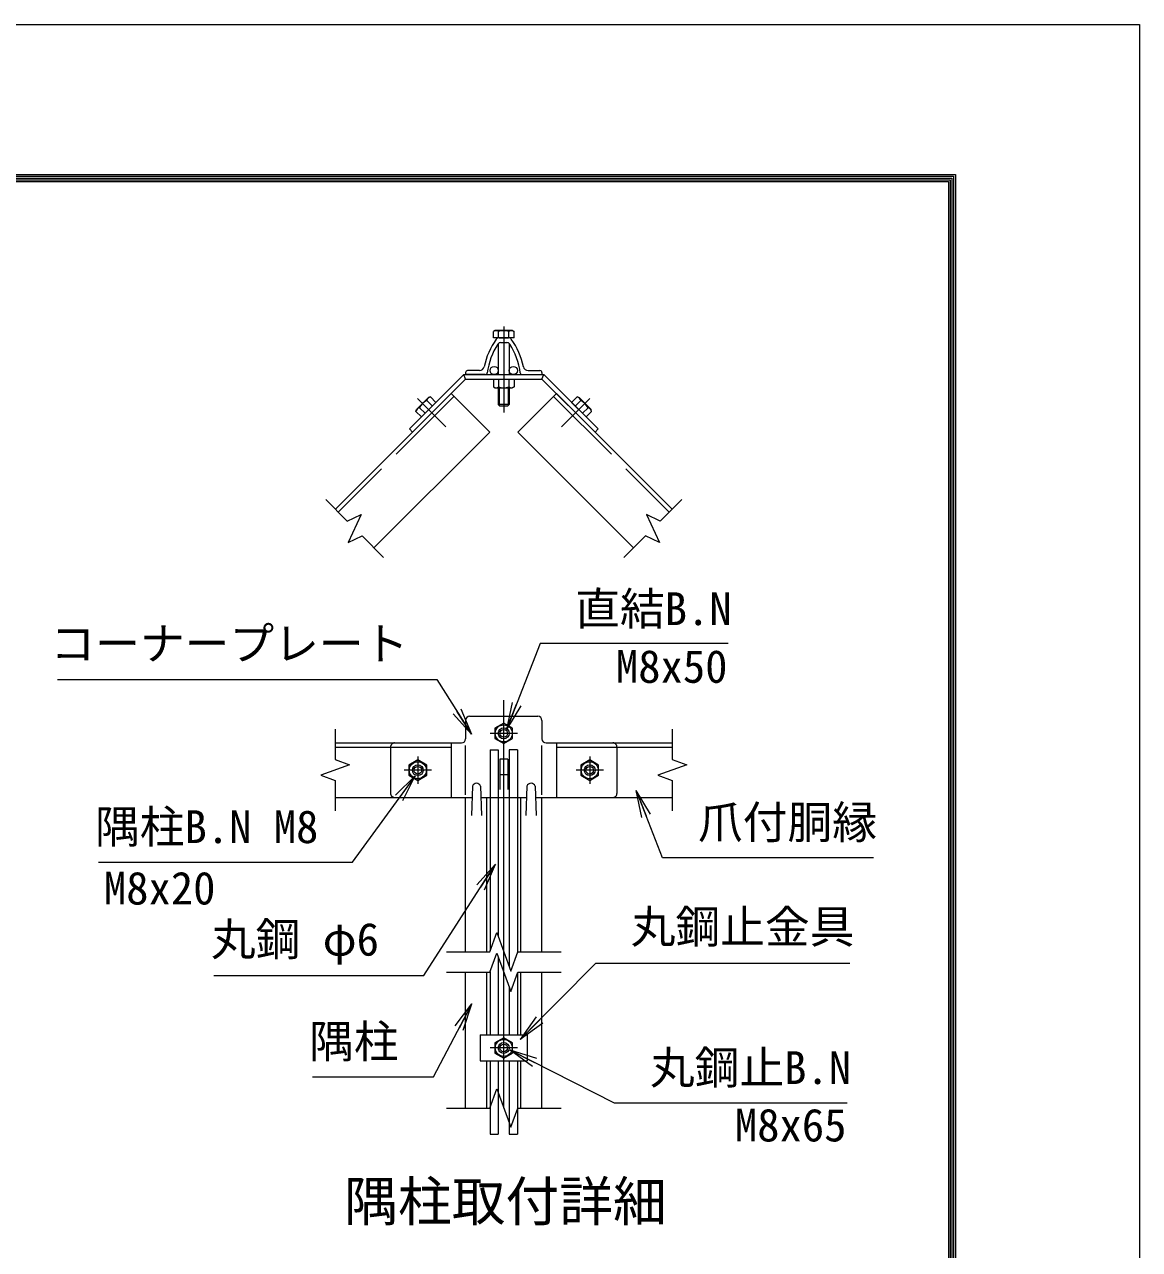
# Model space of a CAD drawing. Units: millimetres, scale not verified. Extents: x -4200 to 4200, y -2970 to 2970.
# Drawn here: x 2566 to 4200, y 1175 to 2970 of the extents above; entities that cross this region are included whole.
import ezdxf
from ezdxf.enums import TextEntityAlignment as Align

# ---------------------------------------------------------------- set-up
doc = ezdxf.new("R2010")
doc.units = ezdxf.units.MM
doc.header["$LTSCALE"] = 20
doc.linetypes.add('DASHED', pattern=[7.5, 6, -1.5])
doc.linetypes.add('USER1', pattern=[50.8, 31.75, -6.35, 6.35, -6.35])
for name, color, linetype, lineweight in [('0-1_D-STR1', 1, 'Continuous', 18), ('0-2_D-BMK', 2, 'USER1', 13), ('0-3_D-STR-DIM', 7, 'Continuous', 9), ('0-4_D-STR3', 3, 'Continuous', 13), ('0-8_0', 7, 'Continuous', 9), ('0-B_D-STR-TXT', 7, 'Continuous', 9), ('0-C_D-TTL', 7, 'Continuous', 9)]:
    doc.layers.add(name, color=color, linetype=linetype, lineweight=lineweight)
doc.layers.add('0-9_D-TTL-TXT', color=7, linetype='Continuous')
doc.styles.add('ＭＳ ゴシック', font='')
doc.styles.get('ＭＳ ゴシック').set_extended_font_data('MS Gothic')

# ---------------------------------------------------------------- blocks, each defined once
blk = doc.blocks.new('_Open')
at = {"layer": '0-8_0'}
blk.add_line((-20, 3.33), (0, 0), dxfattribs=at)
blk.add_lwpolyline([(-20, -3.33), (0, 0), (-20, 0)], dxfattribs=at)

msp = doc.modelspace()

# ---------------------------------------------------------------- linework, layer by layer
at = {"layer": '0-1_D-STR1'}
for p, q in [((3261.26, 2510.99), (3275.22, 2510.99)), ((3263.73, 2503.99), (3272.74, 2503.99)), ((3212.24, 2459.99), (3212.24, 2456.99)), ((3232.61, 2462.99), (3215.24, 2462.99)), ((3303.87, 2462.99), (3321.24, 2462.99)), ((3324.24, 2459.99), (3324.24, 2456.99)), ((3241.06, 2456.99), (3212.24, 2456.99)), ((3295.42, 2456.99), (3324.24, 2456.99)), ((3191.03, 2429.37), (3021.32, 2259.67)), ((3345.45, 2429.37), (3288.88, 2372.8)), ((3345.45, 2429.37), (3515.16, 2259.67)), ((3288.88, 2372.8), (3458.59, 2203.1)), ((3021.14, 1917.2), (3191.03, 1917.2)), ((3021.14, 1911.2), (3191.03, 1911.2)), ((3191.03, 1917.2), (3191.03, 1837.2)), ((3345.45, 1917.2), (3345.45, 1837.2)), ((3345.45, 1917.2), (3515.34, 1917.2)), ((3345.45, 1911.2), (3515.34, 1911.2)), ((3222.24, 1853.96), (3220.74, 1810.96)), ((3234.24, 1853.96), (3235.74, 1810.96)), ((3302.24, 1853.96), (3300.74, 1810.96)), ((3314.24, 1853.96), (3315.74, 1810.96)), ((3021.14, 1837.2), (3191.03, 1837.2)), ((3212.24, 1610.95), (3212.24, 1837.2)), ((3243.24, 1610.95), (3243.24, 1837.2)), ((3293.24, 1610.95), (3293.24, 1837.2)), ((3324.24, 1610.95), (3324.24, 1837.2)), ((3345.45, 1837.2), (3515.34, 1837.2)), ((3212.24, 1381.99), (3212.24, 1580.95)), ((3243.24, 1489.14), (3243.24, 1580.95)), ((3293.24, 1489.14), (3293.24, 1580.95)), ((3324.24, 1381.99), (3324.24, 1580.95)), ((3243.24, 1381.99), (3243.24, 1451.14)), ((3293.24, 1381.99), (3293.24, 1451.14))]:
    msp.add_line(p, q, dxfattribs=at)
at = {"layer": '0-1_D-STR1', "linetype": 'DASHED'}
for p, q in [((3195.27, 2425.13), (3025.56, 2255.42)), ((3341.21, 2425.13), (3510.92, 2255.42))]:
    msp.add_line(p, q, dxfattribs=at)
at = {"layer": '0-1_D-STR1'}
msp.add_lwpolyline([(3191.03, 2429.37), (3247.59, 2372.8), (3077.89, 2203.1)], dxfattribs=at)
for centre, radius, start, end in [((3343.24, 2446.99), 106, 144.25644, 168.25596), ((3343.24, 2446.99), 100, 146.81334, 172.74916), ((3261.26, 2505.99), 5, 90, 144.25644), ((3263.73, 2498.99), 5, 90, 146.81334), ((3272.74, 2498.99), 5, 33.18666, 90), ((3275.22, 2505.99), 5, 35.74356, 90), ((3193.24, 2446.99), 100, 7.25084, 33.18666), ((3193.24, 2446.99), 106, 11.74404, 35.74356), ((3215.24, 2459.99), 3, 90, 180), ((3232.61, 2469.99), 7, 270, 348.25596), ((3303.87, 2469.99), 7, 191.74404, 270), ((3321.24, 2459.99), 3, 0, 90), ((3241.06, 2459.99), 3, 270, 352.74916), ((3295.42, 2459.99), 3, 187.25084, 270), ((3228.24, 1851.46), 6.5, 22.61986, 157.38014), ((3308.24, 1851.46), 6.5, 22.61986, 157.38014)]:
    msp.add_arc(centre, radius, start, end, dxfattribs=at)
at = {"layer": '0-2_D-BMK'}
for p, q in [((3268.24, 2527.73), (3268.24, 2401.34)), ((3141.99, 2421.84), (3183.49, 2380.34)), ((3394.49, 2421.84), (3352.99, 2380.34)), ((3268.24, 1381.99), (3268.24, 1979.94)), ((3288.24, 1931.2), (3248.24, 1931.2)), ((3142.24, 1897.2), (3142.24, 1857.2)), ((3394.24, 1897.2), (3394.24, 1857.2)), ((3162.24, 1877.2), (3122.24, 1877.2)), ((3414.24, 1877.2), (3374.24, 1877.2)), ((3288.24, 1470.14), (3248.24, 1470.14))]:
    msp.add_line(p, q, dxfattribs=at)
at = {"layer": '0-3_D-STR-DIM'}
for p, q in [((3007.18, 2273.81), (3038.72, 2242.27)), ((3529.3, 2273.81), (3497.76, 2242.27)), ((3038.72, 2242.27), (3059.11, 2251.78)), ((3059.11, 2251.78), (3040.1, 2210.99)), ((3040.1, 2210.99), (3060.49, 2220.5)), ((3060.49, 2220.5), (3092.03, 2188.96)), ((3475.99, 2220.5), (3444.45, 2188.96)), ((3021.14, 1937.46), (3021.14, 1892.85)), ((3515.34, 1937.46), (3515.34, 1892.85)), ((3515.34, 1892.85), (3536.49, 1885.16)), ((3536.49, 1885.16), (3494.2, 1869.77)), ((3494.2, 1869.77), (3515.34, 1862.07)), ((3021.14, 1862.07), (3021.14, 1817.46)), ((3515.34, 1862.07), (3515.34, 1817.46)), ((3247.72, 1610.95), (3257.98, 1639.14)), ((3257.98, 1639.14), (3278.5, 1582.76)), ((3184.24, 1610.95), (3247.72, 1610.95)), ((3278.5, 1582.76), (3288.76, 1610.95)), ((3288.76, 1610.95), (3352.24, 1610.95)), ((3184.24, 1580.95), (3247.72, 1580.95)), ((3288.76, 1580.95), (3352.24, 1580.95)), ((3247.72, 1381.99), (3257.98, 1410.18)), ((3257.98, 1410.18), (3278.5, 1353.79)), ((3184.24, 1381.99), (3247.72, 1381.99)), ((3278.5, 1353.79), (3288.76, 1381.99)), ((3288.76, 1381.99), (3352.24, 1381.99))]:
    msp.add_line(p, q, dxfattribs=at)
for points in [[(3497.76, 2242.27), (3477.37, 2251.78), (3496.38, 2210.99), (3475.99, 2220.5)], [(3021.14, 1892.85), (3042.28, 1885.16), (2999.99, 1869.77), (3021.14, 1862.07)], [(3247.72, 1580.95), (3257.98, 1609.14), (3278.5, 1552.76), (3288.76, 1580.95)]]:
    msp.add_lwpolyline(points, dxfattribs=at)
at = {"layer": '0-4_D-STR3'}
for p, q in [((3255.64, 2521.59), (3253.23, 2520.19)), ((3253.23, 2510.99), (3253.23, 2520.19)), ((3280.84, 2521.59), (3255.64, 2521.59)), ((3260.73, 2510.99), (3260.73, 2520.19)), ((3275.75, 2510.99), (3275.75, 2520.19)), ((3280.84, 2521.59), (3283.25, 2520.19)), ((3283.25, 2510.99), (3283.25, 2520.19)), ((3283.25, 2510.99), (3253.23, 2510.99)), ((3260.24, 2502.56), (3260.24, 2456.99)), ((3276.24, 2502.56), (3276.24, 2456.99)), ((3209.59, 2456.99), (3129.93, 2377.33)), ((3212.24, 2450.59), (3134.46, 2372.8)), ((3209.59, 2456.99), (3326.89, 2456.99)), ((3212.24, 2450.59), (3209.59, 2456.99)), ((3212.24, 2450.59), (3324.24, 2450.59)), ((3253.23, 2450.59), (3253.23, 2439.04)), ((3253.23, 2450.59), (3283.25, 2450.59)), ((3260.73, 2450.59), (3260.73, 2439.04)), ((3275.75, 2450.59), (3275.75, 2439.04)), ((3283.25, 2450.59), (3283.25, 2439.04)), ((3324.24, 2450.59), (3326.89, 2456.99)), ((3324.24, 2450.59), (3402.02, 2372.8)), ((3326.89, 2456.99), (3406.55, 2377.33)), ((3160.66, 2424.4), (3157.86, 2423.65)), ((3168.83, 2416.23), (3160.66, 2424.4)), ((3253.23, 2439.04), (3255.74, 2437.59)), ((3255.74, 2437.59), (3280.74, 2437.59)), ((3260.24, 2437.59), (3260.24, 2413.39)), ((3261.74, 2437.59), (3261.74, 2411.89)), ((3274.74, 2437.59), (3274.74, 2411.89)), ((3276.24, 2437.59), (3276.24, 2413.39)), ((3283.25, 2439.04), (3280.74, 2437.59)), ((3157.86, 2423.65), (3140.19, 2405.97)), ((3152.91, 2400.31), (3144.74, 2408.47)), ((3168.83, 2416.23), (3147.6, 2395)), ((3163.52, 2410.92), (3155.36, 2419.09)), ((3273.84, 2410.99), (3262.64, 2410.99)), ((3276.24, 2413.39), (3273.84, 2410.99)), ((3367.65, 2416.23), (3388.88, 2395)), ((3372.96, 2410.92), (3381.12, 2419.09)), ((3378.62, 2423.65), (3396.29, 2405.97)), ((3383.57, 2400.31), (3391.74, 2408.47)), ((3139.43, 2403.17), (3140.19, 2405.97)), ((3147.6, 2395), (3139.43, 2403.17)), ((3134.46, 2372.8), (3129.93, 2377.33)), ((3402.02, 2372.8), (3406.55, 2377.33)), ((3212.24, 1950.2), (3212.24, 1923.2)), ((3218.24, 1956.2), (3318.24, 1956.2)), ((3324.24, 1950.2), (3324.24, 1923.2)), ((3108.24, 1917.2), (3206.24, 1917.2)), ((3212.24, 1841.2), (3212.24, 1913.21)), ((3324.24, 1841.2), (3324.24, 1913.39)), ((3330.24, 1917.2), (3428.24, 1917.2)), ((3142.24, 1892.21), (3129.24, 1884.71)), ((3155.24, 1884.71), (3142.24, 1892.21)), ((3262.24, 1893.2), (3262.24, 1849.15)), ((3274.24, 1893.2), (3262.24, 1893.2)), ((3274.24, 1893.2), (3274.24, 1849.15)), ((3394.24, 1892.21), (3381.24, 1884.71)), ((3407.24, 1884.71), (3394.24, 1892.21)), ((3129.24, 1884.71), (3129.24, 1869.7)), ((3129.24, 1869.7), (3142.24, 1862.19)), ((3142.24, 1862.19), (3155.24, 1869.7)), ((3155.24, 1869.7), (3155.24, 1884.71)), ((3274.24, 1870.55), (3262.24, 1870.55)), ((3381.24, 1884.71), (3381.24, 1869.7)), ((3381.24, 1869.7), (3394.24, 1862.19)), ((3394.24, 1862.19), (3407.24, 1869.7)), ((3407.24, 1869.7), (3407.24, 1884.71)), ((3108.24, 1837.2), (3221.66, 1837.2)), ((3234.82, 1837.2), (3301.66, 1837.2)), ((3248.24, 1837.2), (3248.24, 1612.38)), ((3260.24, 1837.2), (3260.24, 1632.93)), ((3276.24, 1837.2), (3276.24, 1588.97)), ((3288.24, 1837.2), (3288.24, 1609.52)), ((3314.82, 1837.2), (3428.24, 1837.2)), ((3260.24, 1602.93), (3260.24, 1489.14)), ((3248.24, 1582.38), (3248.24, 1489.14)), ((3288.24, 1579.52), (3288.24, 1489.14)), ((3276.24, 1558.97), (3276.24, 1489.14)), ((3233.84, 1489.14), (3302.64, 1489.14)), ((3268.24, 1485.15), (3255.24, 1477.64)), ((3255.24, 1477.64), (3255.24, 1462.63)), ((3281.24, 1477.64), (3268.24, 1485.15)), ((3281.24, 1462.63), (3281.24, 1477.64)), ((3302.64, 1489.14), (3302.64, 1451.14)), ((3255.24, 1462.63), (3268.24, 1455.12)), ((3268.24, 1455.12), (3281.24, 1462.63)), ((3248.24, 1451.14), (3248.24, 1343.73)), ((3260.24, 1451.14), (3260.24, 1343.73)), ((3276.24, 1451.14), (3276.24, 1343.73)), ((3288.24, 1451.14), (3288.24, 1343.73)), ((3248.24, 1343.73), (3260.24, 1343.73)), ((3276.24, 1343.73), (3288.24, 1343.73))]:
    msp.add_line(p, q, dxfattribs=at)
at = {"layer": '0-4_D-STR3', "linetype": 'DASHED'}
for p, q in [((3102.24, 1911.2), (3102.24, 1843.2)), ((3248.24, 1907.2), (3248.24, 1837.2)), ((3248.24, 1907.2), (3260.24, 1907.2)), ((3260.24, 1907.2), (3260.24, 1837.2)), ((3288.24, 1907.2), (3276.24, 1907.2)), ((3276.24, 1907.2), (3276.24, 1837.2)), ((3288.24, 1907.2), (3288.24, 1837.2)), ((3434.24, 1911.2), (3434.24, 1843.2))]:
    msp.add_line(p, q, dxfattribs=at)
at = {"layer": '0-4_D-STR3'}
for points in [[(3367.65, 2416.23), (3375.82, 2424.4), (3378.62, 2423.65)], [(3276.24, 2413.39), (3260.24, 2413.39), (3262.64, 2410.99)], [(3388.88, 2395), (3397.04, 2403.17), (3396.29, 2405.97)], [(3233.84, 1489.14), (3233.84, 1451.14), (3302.64, 1451.14)]]:
    msp.add_lwpolyline(points, dxfattribs=at)
msp.add_lwpolyline([(3281.24, 1938.71), (3268.24, 1946.21), (3255.24, 1938.71), (3255.24, 1923.7), (3268.24, 1916.19), (3281.24, 1923.7)], close=True, dxfattribs=at)
for centre, radius in [((3254.24, 2462.99), 6), ((3282.24, 2462.99), 6), ((3268.24, 1931.2), 12.5), ((3268.24, 1931.2), 8), ((3268.24, 1931.2), 5.6), ((3142.24, 1877.2), 12.5), ((3394.24, 1877.2), 12.5), ((3142.24, 1877.2), 8), ((3142.24, 1877.2), 5.6), ((3394.24, 1877.2), 8), ((3394.24, 1877.2), 5.6), ((3268.24, 1470.14), 12.5), ((3268.24, 1470.14), 8), ((3268.24, 1470.14), 5.6)]:
    msp.add_circle(centre, radius, dxfattribs=at)
for centre, radius, start, end in [((3256.98, 2514.71), 6.64, 55.61585, 124.38415), ((3268.24, 2496.52), 24.84, 72.4121, 107.5879), ((3279.5, 2514.71), 6.64, 55.61585, 124.38415), ((3161.89, 2417.86), 6.64, 100.61585, 169.38416), ((3256.98, 2444.52), 6.64, 235.61585, 304.38416), ((3268.24, 2462.71), 24.84, 252.4121, 287.5879), ((3279.5, 2444.52), 6.64, 235.61586, 304.38414), ((3374.59, 2417.86), 6.64, 10.61584, 79.38415), ((3145.97, 2401.94), 6.64, 100.61586, 169.38414), ((3166.79, 2397.04), 24.84, 117.4121, 152.5879), ((3369.69, 2397.04), 24.84, 27.4121, 62.5879), ((3390.51, 2401.94), 6.64, 10.61586, 79.38414), ((3218.24, 1950.2), 6, 90, 180), ((3318.24, 1950.2), 6, 0, 90), ((3206.24, 1923.2), 6, 270, 0), ((3330.24, 1923.2), 6, 180, 270)]:
    msp.add_arc(centre, radius, start, end, dxfattribs=at)
at = {"layer": '0-4_D-STR3', "linetype": 'DASHED'}
for centre, start, end in [((3108.24, 1911.2), 90, 180), ((3428.24, 1911.2), 0, 90), ((3108.24, 1843.2), 180, 270), ((3428.24, 1843.2), 270, 0)]:
    msp.add_arc(centre, 6, start, end, dxfattribs=at)
at = {"layer": '0-B_D-STR-TXT'}
for points in [[(3597.15, 2062.87), (3321.61, 2062.87), (3273.15, 1938.58)], [(2613.76, 2010.21), (3170.01, 2010.21), (3219.88, 1931.49)], [(2674.07, 1742.33), (3046.57, 1742.33), (3137.13, 1867.23)], [(3810.15, 1748.52), (3501.1, 1748.52), (3463.17, 1845.68)], [(2843.2, 1576.06), (3151.23, 1576.06), (3254.89, 1737.62)], [(3775.47, 1594.01), (3402.72, 1594.01), (3293.91, 1484.07)], [(2987.99, 1427.56), (3165.31, 1427.56), (3220.38, 1532.92)], [(3771.6, 1388.95), (3430.83, 1388.95), (3279.63, 1466.1)]]:
    msp.add_lwpolyline(points, dxfattribs=at)
at = {"layer": '0-C_D-TTL', "color": 2, "lineweight": 18}
msp.add_lwpolyline([(-4199.68, 2970.23), (4200.32, 2970.23), (4200.32, -2969.77), (-4199.68, -2969.77)], close=True, dxfattribs=at)
at = {"layer": '0-C_D-TTL'}
for points in [[(-3929.68, 2750.23), (3930.32, 2750.23), (3930.32, -2749.77), (-3929.68, -2749.77)], [(-3927.18, 2747.73), (3927.82, 2747.73), (3927.82, -2747.27), (-3927.18, -2747.27)], [(-3924.68, 2745.23), (3925.32, 2745.23), (3925.32, -2744.77), (-3924.68, -2744.77)], [(-3922.18, 2742.73), (3922.82, 2742.73), (3922.82, -2742.27), (-3922.18, -2742.27)], [(-3919.68, 2740.23), (3920.32, 2740.23), (3920.32, -2739.77), (-3919.68, -2739.77)]]:
    msp.add_lwpolyline(points, close=True, dxfattribs=at)

# ---------------------------------------------------------------- block references
at = {"layer": '0-B_D-STR-TXT', "xscale": 2, "yscale": 2}
for p, rotation in [((3272.43, 1936.71), 248.70302), ((3220.95, 1929.8), 302.35352), ((3138.31, 1868.85), 54.05425), ((3462.44, 1847.55), 111.32593), ((3255.97, 1739.3), 57.31418), ((3221.3, 1534.7), 62.4069), ((3292.5, 1482.65), 225.29487), ((3277.85, 1467.01), 152.96685)]:
    msp.add_blockref('_Open', p, dxfattribs=dict(at, rotation=rotation))

# ---------------------------------------------------------------- texts
at = {"layer": '0-9_D-TTL-TXT', "style": 'ＭＳ ゴシック'}
msp.add_text('隅柱取付詳細', height=57.77, dxfattribs=at).set_placement((3034.33, 1199.1), align=Align.BOTTOM_LEFT)
at = {"layer": '0-B_D-STR-TXT', "style": 'ＭＳ ゴシック'}
for s, p in [('直結B.N', (3373.04, 2075.46)), ('コーナープレート', (2603.61, 2024.45)), ('M8x50', (3432.67, 1990.88)), ('爪付胴縁', (3553.04, 1762.5)), ('隅柱B.N M8', (2669, 1755.93)), ('M8x20', (2681.98, 1665.93)), ('丸鋼止金具', (3454.4, 1609.26)), ('丸鋼 φ6', (2838.88, 1590.93)), ('隅柱', (2982.91, 1441.16)), ('丸鋼止B.N', (3482.52, 1402.8)), ('M8x65', (3607.12, 1318.62))]:
    msp.add_text(s, height=48.09, dxfattribs=at).set_placement(p, align=Align.BOTTOM_LEFT)

doc.saveas('drawing.dxf')
